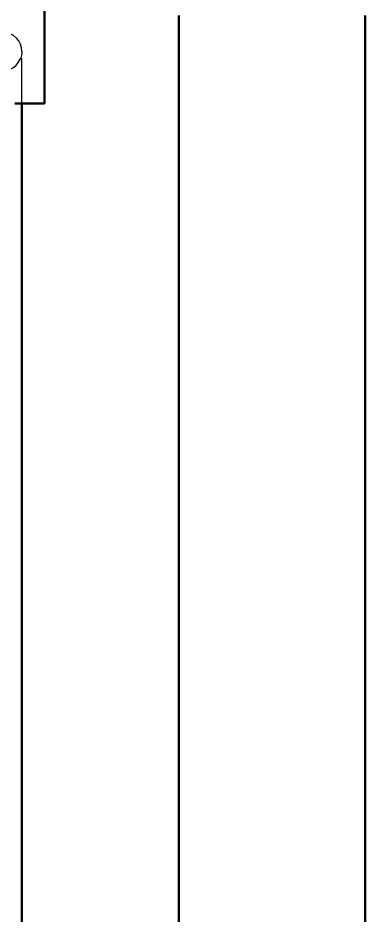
# Model space of a CAD drawing. Header units: millimetres. Extents: x 0 to 420, y 0 to 297.
# Drawn here: x 200.84 to 205.5, y 195.23 to 207.25 of the extents above; entities that cross this region are included whole.
import ezdxf

# ---------------------------------------------------------------- set-up
doc = ezdxf.new("R2010")
doc.units = ezdxf.units.MM
doc.linetypes.add('ISO02-TRAZOS', pattern=[3.75, 3, -0.75])
doc.layers.add('01-VISIBLE', color=7, linetype='CONTINUOUS', lineweight=50)
doc.layers.add('02-OCULTA', color=4, linetype='ISO02-TRAZOS', lineweight=25)

msp = doc.modelspace()

# ---------------------------------------------------------------- linework, layer by layer
at = {"layer": '01-VISIBLE'}
for p, q in [((201.2, 206.105), (201.2, 208.493)), ((200.896, 194.075), (200.896, 206.105)), ((203, 179.72), (203, 205.431)), ((205.5, 179.72), (205.5, 205.431)), ((205.5, 205.431), (205.5, 179.72))]:
    msp.add_line(p, q, dxfattribs=at)
for points in [[(203, 205.431), (203, 205.481), (203, 205.531), (203, 205.581), (203, 205.631), (203, 205.681), (203, 205.731), (203, 205.781), (203, 205.831), (203, 205.881), (203, 205.931), (203, 205.982), (203, 206.032), (203, 206.082), (203, 206.132), (203, 206.182), (203, 206.232), (203, 206.282), (203, 206.332), (203, 206.382), (203, 206.432), (203, 206.482), (203, 206.532), (203, 206.582), (203, 206.632), (203, 206.682), (203, 206.732), (203, 206.782), (203, 206.832), (203, 206.882), (203, 206.932), (203, 206.982), (203, 207.032), (203, 207.082), (203, 207.132), (203, 207.182), (203, 207.232), (203, 207.282)], [(205.5, 205.431), (205.5, 205.481), (205.5, 205.531), (205.5, 205.581), (205.5, 205.631), (205.5, 205.681), (205.5, 205.731), (205.5, 205.781), (205.5, 205.831), (205.5, 205.881), (205.5, 205.931), (205.5, 205.982), (205.5, 206.032), (205.5, 206.082), (205.5, 206.132), (205.5, 206.182), (205.5, 206.232), (205.5, 206.282), (205.5, 206.332), (205.5, 206.382), (205.5, 206.432), (205.5, 206.482), (205.5, 206.532), (205.5, 206.582), (205.5, 206.632), (205.5, 206.682), (205.5, 206.732), (205.5, 206.782), (205.5, 206.832), (205.5, 206.882), (205.5, 206.932), (205.5, 206.982), (205.5, 207.032), (205.5, 207.082), (205.5, 207.132), (205.5, 207.182), (205.5, 207.232), (205.5, 207.282)], [(200.799, 206.105), (200.849, 206.105), (200.899, 206.105), (200.949, 206.105), (200.999, 206.105), (201.049, 206.105), (201.099, 206.105), (201.15, 206.105), (201.2, 206.105)]]:
    msp.add_lwpolyline(points, dxfattribs=at)
at = {"layer": '02-OCULTA'}
for p, q in [((200.896, 206.7), (200.875, 206.7)), ((200.896, 206.7), (200.875, 206.7)), ((200.896, 166.3), (200.896, 206.7)), ((200.896, 206.105), (200.896, 206.7)), ((203, 205.431), (203, 179.72))]:
    msp.add_line(p, q, dxfattribs=at)
for points in [[(203, 205.431), (203, 205.481), (203, 205.531), (203, 205.581), (203, 205.631), (203, 205.681), (203, 205.731), (203, 205.781), (203, 205.831), (203, 205.881), (203, 205.931), (203, 205.982), (203, 206.032), (203, 206.082), (203, 206.132), (203, 206.182), (203, 206.232), (203, 206.282), (203, 206.332), (203, 206.382), (203, 206.432), (203, 206.482), (203, 206.532), (203, 206.582), (203, 206.632), (203, 206.682), (203, 206.732), (203, 206.782), (203, 206.832), (203, 206.882), (203, 206.932), (203, 206.982), (203, 207.032), (203, 207.082), (203, 207.132), (203, 207.182), (203, 207.232), (203, 207.282)], [(205.5, 205.431), (205.5, 205.481), (205.5, 205.531), (205.5, 205.581), (205.5, 205.631), (205.5, 205.681), (205.5, 205.731), (205.5, 205.781), (205.5, 205.831), (205.5, 205.881), (205.5, 205.931), (205.5, 205.982), (205.5, 206.032), (205.5, 206.082), (205.5, 206.132), (205.5, 206.182), (205.5, 206.232), (205.5, 206.282), (205.5, 206.332), (205.5, 206.382), (205.5, 206.432), (205.5, 206.482), (205.5, 206.532), (205.5, 206.582), (205.5, 206.632), (205.5, 206.682), (205.5, 206.732), (205.5, 206.782), (205.5, 206.832), (205.5, 206.882), (205.5, 206.932), (205.5, 206.982), (205.5, 207.032), (205.5, 207.082), (205.5, 207.132), (205.5, 207.182), (205.5, 207.232), (205.5, 207.282)], [(200.896, 206.8), (200.891, 206.85), (200.876, 206.898), (200.853, 206.942), (200.821, 206.981), (200.782, 207.013), (200.738, 207.037), (200.69, 207.051), (200.64, 207.056)], [(200.896, 206.8), (200.895, 206.783), (200.893, 206.766), (200.891, 206.749), (200.887, 206.732), (200.881, 206.716), (200.875, 206.7)], [(200.64, 206.544), (200.689, 206.549), (200.737, 206.563), (200.781, 206.587), (200.819, 206.618), (200.851, 206.656), (200.875, 206.7)], [(200.64, 206.544), (200.689, 206.549), (200.737, 206.563), (200.781, 206.587), (200.819, 206.618), (200.851, 206.656), (200.875, 206.7)], [(200.875, 206.7), (200.875, 206.7), (200.875, 206.7), (200.875, 206.7), (200.875, 206.7), (200.875, 206.7), (200.875, 206.7)], [(200.875, 206.7), (200.875, 206.7), (200.875, 206.7), (200.875, 206.7), (200.875, 206.7), (200.875, 206.7), (200.875, 206.7)], [(201.2, 206.105), (201.15, 206.105), (201.099, 206.105), (201.049, 206.105), (200.999, 206.105), (200.949, 206.105), (200.899, 206.105), (200.849, 206.105), (200.799, 206.105)]]:
    msp.add_lwpolyline(points, dxfattribs=at)

doc.saveas('drawing.dxf')
